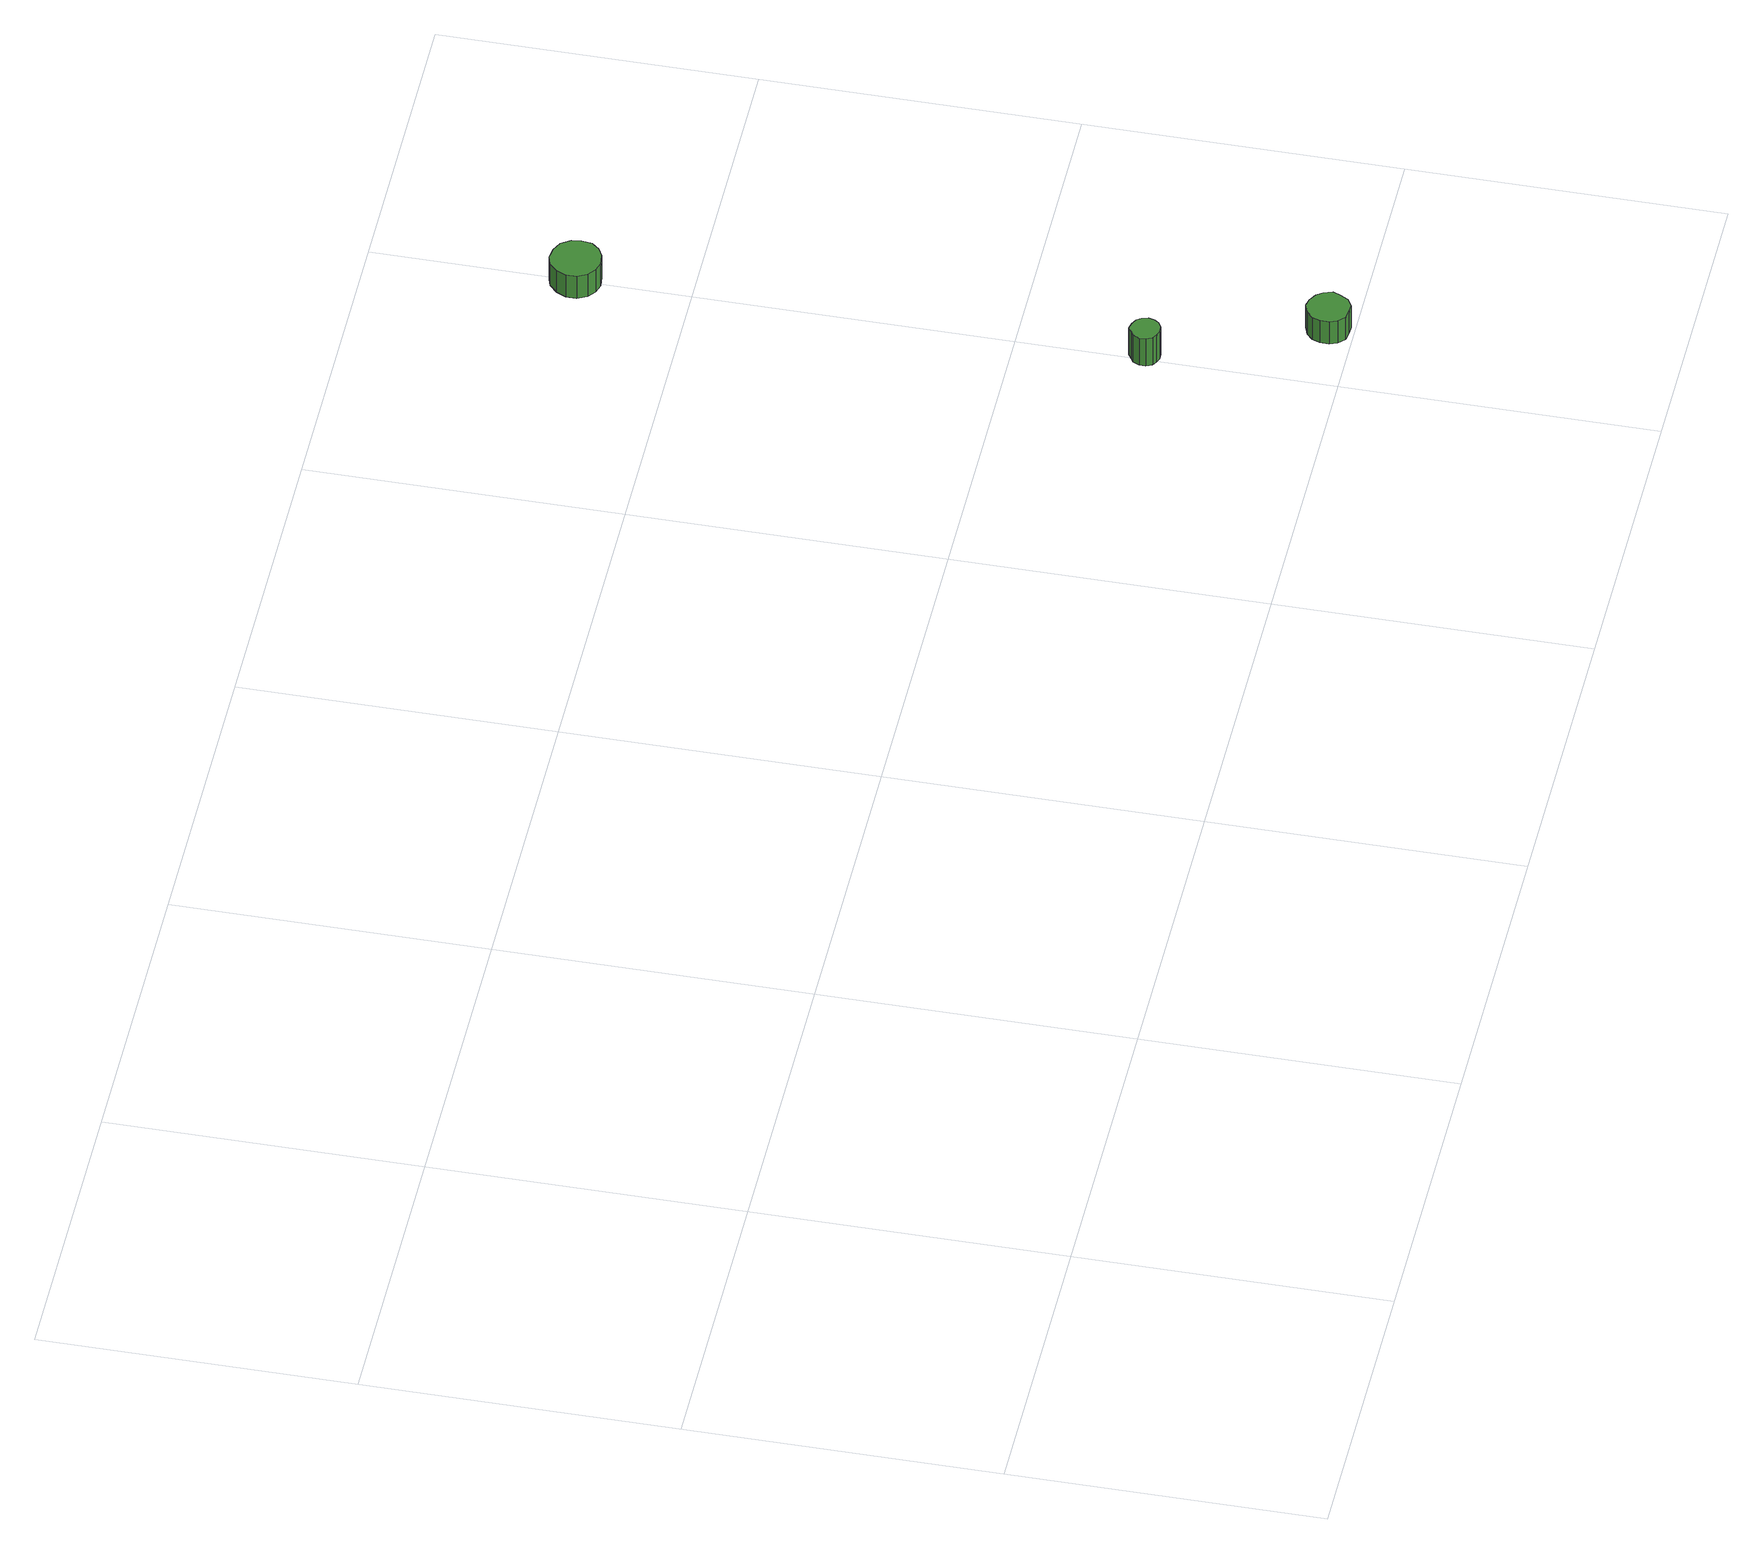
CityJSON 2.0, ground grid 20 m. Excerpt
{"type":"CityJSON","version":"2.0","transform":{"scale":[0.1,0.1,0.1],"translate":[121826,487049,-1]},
"CityObjects":{
"tree1":{"type":"SolitaryVegetationObject","attributes":{"function":"something"}},
"tree2":{"type":"SolitaryVegetationObject","attributes":{"function":"something"}},
"tree3":{"type":"SolitaryVegetationObject","attributes":{"function":"something"}},
"tree4":{"type":"SolitaryVegetationObject","attributes":{"function":"something"},"geometry":[{"type":"MultiSurface","lod":"1","boundaries":[[[0,1,2,3,4,5,6,7,8,9,10,11,12,13,14]],[[15,16,17,18,19,20,21,22,23,24,25,26,27,28,29]],[[0,29,28,1]],[[1,28,27,2]],[[2,27,26,3]],[[3,26,25,4]],[[4,25,24,5]],[[5,24,23,6]],[[6,23,22,7]],[[7,22,21,8]],[[8,21,20,9]],[[9,20,19,10]],[[10,19,18,11]],[[11,18,17,12]],[[12,17,16,13]],[[13,16,15,14]],[[14,15,29,0]]]}]},
"tree5":{"type":"SolitaryVegetationObject","attributes":{"function":"something"},"geometry":[{"type":"MultiSurface","lod":"1","boundaries":[[[30,31,32,33,34,35,36,37,38,39,40,41,42,43,44]],[[45,46,47,48,49,50,51,52,53,54,55,56,57,58,59]],[[30,59,58,31]],[[31,58,57,32]],[[32,57,56,33]],[[33,56,55,34]],[[34,55,54,35]],[[35,54,53,36]],[[36,53,52,37]],[[37,52,51,38]],[[38,51,50,39]],[[39,50,49,40]],[[40,49,48,41]],[[41,48,47,42]],[[42,47,46,43]],[[43,46,45,44]],[[44,45,59,30]]]}]},
"tree6":{"type":"SolitaryVegetationObject","attributes":{"function":"something"}},
"tree7":{"type":"SolitaryVegetationObject","attributes":{"function":"something"}},
"tree8":{"type":"SolitaryVegetationObject","attributes":{"function":"something"}},
"tree9":{"type":"SolitaryVegetationObject","attributes":{"function":"something"},"geometry":[{"type":"MultiSurface","lod":"1","boundaries":[[[60,61,62,63,64,65,66,67,68,69,70,71,72,73,74]],[[75,76,77,78,79,80,81,82,83,84,85,86,87,88,89]],[[60,89,88,61]],[[61,88,87,62]],[[62,87,86,63]],[[63,86,85,64]],[[64,85,84,65]],[[65,84,83,66]],[[66,83,82,67]],[[67,82,81,68]],[[68,81,80,69]],[[69,80,79,70]],[[70,79,78,71]],[[71,78,77,72]],[[72,77,76,73]],[[73,76,75,74]],[[74,75,89,60]]]}]},
"tree10":{"type":"SolitaryVegetationObject","attributes":{"function":"something"}},
"tree11":{"type":"SolitaryVegetationObject","attributes":{"function":"something"}}
},
"vertices":[
[813,120,30],[812,124,30],[810,127,30],[806,129,30],[802,130,30],[799,128,30],[796,126,30],[794,122,30],[794,118,30],[796,114,30],[799,112,30],[802,111,30],[806,111,30],[810,113,30],[812,116,30],[812,116,8],[810,113,8],[806,111,8],[802,111,8],[799,112,8],[796,114,8],[794,118,8],[794,122,8],[796,126,8],[799,128,8],[802,130,8],[806,129,8],[810,127,8],[812,124,8],[813,120,8],
[863,16,26],[861,22,26],[858,26,26],[853,29,26],[848,30,26],[842,28,26],[838,24,26],[836,19,26],[836,13,26],[838,8,26],[842,4,26],[848,3,26],[853,3,26],[858,6,26],[861,11,26],[861,11,8],[858,6,8],[853,3,8],[848,3,8],[842,4,8],[838,8,8],[836,13,8],[836,19,8],[838,24,8],[842,28,8],[848,30,8],[853,29,8],[858,26,8],[861,22,8],[863,16,8],
[817,472,25],[816,478,25],[812,484,25],[806,487,25],[799,488,25],[793,486,25],[788,481,25],[785,475,25],[785,468,25],[788,462,25],[793,458,25],[799,456,25],[806,457,25],[812,460,25],[816,465,25],[816,465,7],[812,460,7],[806,457,7],[799,456,7],[793,458,7],[788,462,7],[785,468,7],[785,475,7],[788,481,7],[793,486,7],[799,488,7],[806,487,7],[812,484,7],[816,478,7],[817,472,7]
]}
